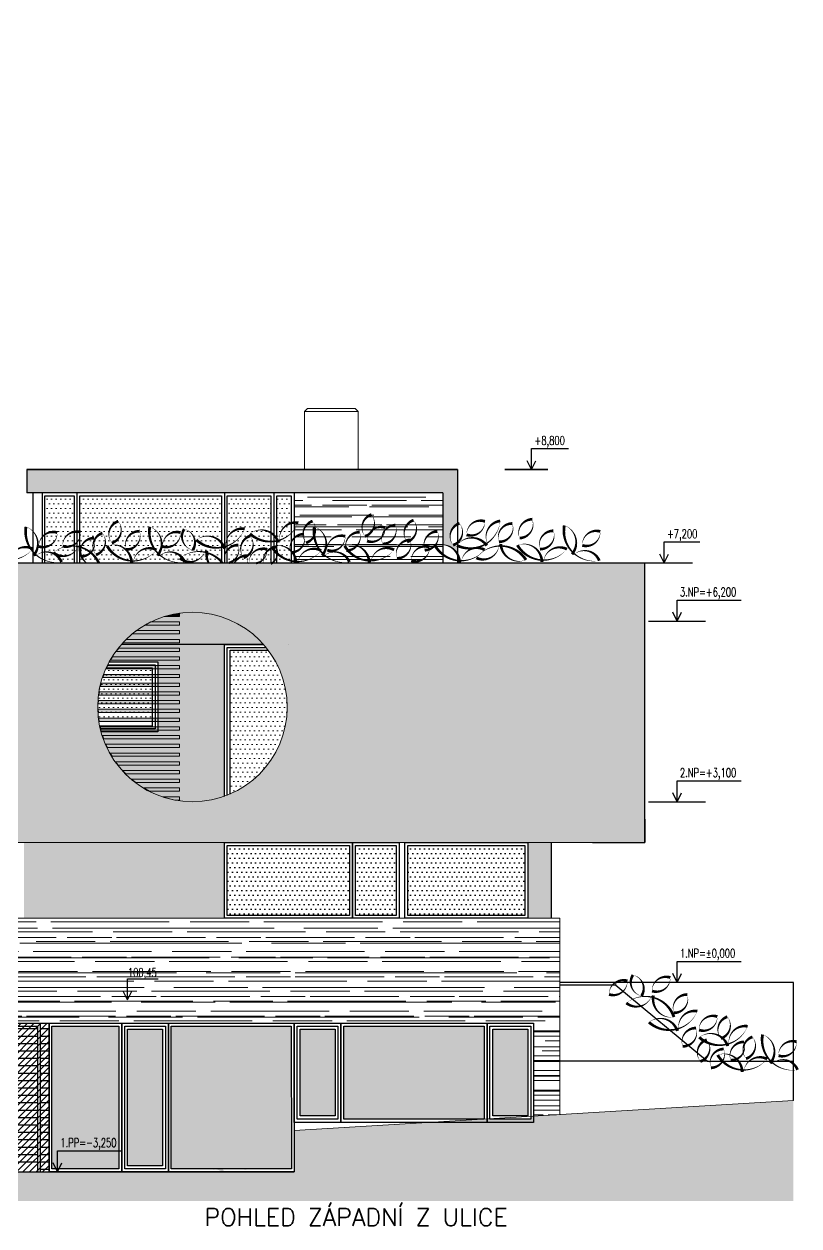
# Model space of a CAD drawing. Header units: metres. Extents: x -442 to 316, y -503 to 125.
# Drawn here: x 108.95 to 122.26, y -274.97 to -254.34 of the extents above; entities that cross this region are included whole.
import ezdxf

# ---------------------------------------------------------------- set-up
doc = ezdxf.new("R2010")
doc.units = ezdxf.units.M
for name, color, linetype in [('FIGURE_SAGOME', 252, 'Continuous'), ('popis', 6, 'Continuous'), ('SRAFA', 251, 'Continuous'), ('srafa zdivo', 251, 'Continuous'), ('SRAFY', 3, 'Continuous'), ('zariz.predmety', 203, 'Continuous'), ('ZDIVO', 1, 'Continuous')]:
    doc.layers.add(name, color=color, linetype=linetype)
doc.layers.add('FLOATINGWINDOWS', color=2, linetype='Continuous', plot=False)
doc.layers.add('Standard', color=7, linetype='Continuous', lineweight=25)
doc.styles.add('ROMANS', font='romans.shx', dxfattribs={"width": 0.7})
pattern_1 = [(0, (0, 0), (0, 6.985), [5.08, -1.905]), (90, (0, 0), (-6.985, 4e-16), [5.08, -1.905])]
pattern_2 = [(0, (252.01669, -52.50389), (0, 0.127), [])]
pattern_3 = [(0, (0, -192.88063), (0.0396875, 0.079375), [0, -0.079375])]
pattern_4 = [(0, (0, 24.76129), (0.0396875, 0.079375), [0, -0.079375])]

msp = doc.modelspace()

# ---------------------------------------------------------------- hatches: boundary and pattern name
at = {"layer": 'FIGURE_SAGOME', "linetype": 'Continuous'}
h = msp.add_hatch(color=256, dxfattribs=at)
h.paths.add_polyline_path([(112.428611, -273.170082), (112.409734, -273.134098), (112.389936, -273.150284), (112.376406, -273.169197), (112.369216, -273.189881), (112.365604, -273.213291), (112.36741, -273.261884), (112.378212, -273.31409), (112.390821, -273.368987), (112.398011, -273.424769), (112.394434, -273.478781), (112.373714, -273.530065), (112.362027, -273.652468), (112.344035, -273.780254), (112.339537, -273.844183), (112.343114, -273.906269), (112.357529, -273.965665), (112.369216, -273.994459), (112.385402, -274.022368), (112.344035, -274.02506), (112.304438, -274.009759), (112.260343, -273.995344), (112.23424, -273.993573), (112.205411, -273.998957), (112.038028, -273.145786), (112.02634, -273.1143), (112.008348, -273.089118), (111.980439, -273.068399), (111.941728, -273.050407), (111.869759, -273.073818), (111.861649, -273.088197), (111.84752, -273.124289), (111.809443, -273.134098), (111.844542, -272.982901), (111.867953, -272.905514), (111.896747, -272.829898), (111.930925, -272.756123), (111.971443, -272.686811), (112.01915, -272.623839), (112.073126, -272.569827), (112.117221, -272.550914), (112.169426, -272.52212), (112.169426, -272.282733), (112.218019, -272.245828), (112.252233, -272.267433), (112.269339, -272.297148), (112.272916, -272.332247), (112.269339, -272.371844), (112.254924, -272.455535), (112.254924, -272.496017), (112.265727, -272.533843), (112.301711, -272.546416), (112.331426, -272.564444), (112.375521, -272.612116), (112.412426, -272.668819), (112.458327, -272.726408), (112.517722, -272.681428), (112.5672, -272.622918), (112.600492, -272.551835), (112.613101, -272.473527), (112.613101, -272.448345), (112.606797, -272.427626), (112.578923, -272.393448), (112.54471, -272.362848), (112.518607, -272.32952), (112.542018, -272.23414), (112.613101, -272.222453), (112.634706, -272.248555), (112.650006, -272.287231), (112.664421, -272.332247), (112.68599, -272.379033), (112.769717, -272.42582), (112.829997, -272.397946), (112.884895, -272.362848), (112.933487, -272.314255), (112.973084, -272.245828), (112.977582, -272.199042), (112.974005, -272.152255), (112.957784, -272.055955), (112.951479, -272.007363), (112.951479, -271.960541), (112.961396, -271.91556), (112.985693, -271.874157), (113.014487, -272.039734), (113.026175, -272.123461), (113.030673, -272.208038), (113.024404, -272.291729), (113.005491, -272.374535), (112.969507, -272.455535), (112.913689, -272.533843), (113.081993, -273.002699), (113.0334, -273.02611), (113.009989, -273.926068), (112.926298, -273.938676), (112.902001, -273.278991), (112.853408, -273.253809), (112.829997, -273.266382), (112.769717, -273.998957), (112.745846, -274.001349), (112.68599, -273.973775), (112.721089, -273.740657), (112.732812, -273.494967), (112.727393, -273.368987), (112.71482, -273.243007), (112.692294, -273.116106), (112.661694, -272.990091), (112.659923, -272.937921), (112.650891, -272.879411), (112.64101, -272.850617), (112.626595, -272.824514), (112.605026, -272.802024), (112.578002, -272.785803), (112.505999, -272.810099), (112.496117, -272.816403), (112.4862, -272.832625), (112.458327, -272.882103), (112.472706, -272.972099), (112.479931, -273.062094), (112.476319, -273.15209), (112.458327, -273.242086), (112.444833, -273.226786), (112.437607, -273.201604)])
h.paths.add_polyline_path([(112.265727, -273.458982), (112.28641, -273.482393), (112.297213, -273.516571), (112.301711, -273.602069), (112.296327, -273.672266), (112.294521, -273.741578), (112.290023, -273.812661), (112.278335, -273.890048), (112.218019, -273.458982), (112.242316, -273.446374)], flags=16)
at = {"layer": 'FLOATINGWINDOWS', "linetype": 'Continuous', "lineweight": 0}
h = msp.add_hatch(dxfattribs=at)
h.set_pattern_fill('ANGLE', color=256, style=0)
h.set_pattern_definition(pattern_1)
h.paths.add_polyline_path([(118.878646, -254.339606), (118.88271, -254.340251), (118.882998, -254.3402), (118.882983, -254.340294), (118.878646, -254.339606), (118.874885, -254.338912), (118.868489, -254.337896), (118.866602, -254.338242), (118.870973, -254.33819)], flags=17)
h = msp.add_hatch(dxfattribs=at)
h.set_pattern_fill('ANGLE', color=256, style=0)
h.set_pattern_definition(pattern_1)
h.paths.add_polyline_path([(119.205274, -254.33946), (119.200764, -254.338007), (119.195505, -254.33807), (119.184248, -254.338204), (119.175052, -254.339494), (119.172231, -254.339116), (119.178259, -254.339044), (119.184248, -254.338204), (119.195505, -254.33807), (119.202222, -254.33799)], flags=17)
at = {"layer": 'SRAFA', "linetype": 'Continuous'}
h = msp.add_hatch(dxfattribs=at)
h.set_pattern_fill('LINE,_O', color=256, scale=0.04)
h.set_pattern_definition(pattern_2)
h.paths.add_polyline_path([(103.583033, -271.535551), (103.583033, -273.930035), (109.183033, -273.930035), (109.183033, -271.535551)])
h = msp.add_hatch(dxfattribs=at)
h.set_pattern_fill('LINE,_O', color=256, scale=0.04)
h.set_pattern_definition(pattern_2)
h.paths.add_polyline_path([(109.383033, -271.485551), (109.233033, -271.485551), (109.233033, -274.035551), (109.383033, -274.035551)])
for points in [[(117.703033, -273.080591), (117.703033, -273.188896), (116.903033, -273.188896), (115.91854, -273.188896), (113.593033, -273.330035), (113.593033, -273.535551), (122.160874, -273.535551), (122.160874, -273.330035), (122.160874, -272.810035)], [(117.703033, -273.080591), (117.653507, -273.083597), (117.653522, -273.133537), (116.953033, -273.133537), (116.953033, -273.12611), (116.903033, -273.129145), (116.903033, -273.188896), (117.703033, -273.188896)], [(116.903033, -273.129145), (116.853519, -273.13215), (116.853519, -273.133537), (116.83066, -273.133537), (115.91854, -273.188896), (116.903033, -273.188896)], [(122.160874, -273.535551), (113.593033, -273.535551), (113.593033, -274.035551), (103.143033, -274.035551), (103.143033, -273.535551), (100.637587, -273.535551), (100.637587, -274.535606), (122.160874, -274.535606)]]:
    msp.add_hatch(color=256, dxfattribs=at).paths.add_polyline_path(points)
at = {"layer": 'SRAFY', "linetype": 'Continuous', "lineweight": 0}
for points in [[(116.393096, -261.985551), (109.003096, -261.985551), (109.003096, -262.385551), (112.393096, -262.385551), (113.243096, -262.385551), (116.143096, -262.385551), (116.143096, -263.272913, -0.253160298), (116.393096, -263.43275), (116.393096, -263.289647, -0.003121815), (116.387214, -263.286893, -0.007979701), (116.393096, -263.278865), (116.393096, -263.240156, -0.088435865), (116.319935, -263.280064, -0.467275784), (116.393096, -262.923238)], [(111.625686, -264.448531), (111.625686, -264.505224), (111.368282, -264.505224, 0.039201361), (111.131522, -264.598772), (111.625686, -264.598772), (111.625686, -264.655224), (111.033422, -264.655224), (111.131522, -264.598772, 0.04465664), (110.883487, -264.748772), (111.625686, -264.748772), (111.625686, -264.805224), (110.810963, -264.805224, 0.021513296), (110.706999, -264.898772), (111.625686, -264.898772), (111.625686, -264.955224), (110.652165, -264.955224, 0.006280786), (110.6248, -264.985551), (113.066342, -264.985551, 0.251326802)], [(108.953033, -268.385551), (108.953033, -269.685551), (112.393033, -269.685551), (112.393033, -268.385551)], [(118.003033, -268.385551), (117.603033, -268.385551), (117.603033, -269.685551), (118.003033, -269.685551)]]:
    msp.add_hatch(color=252, dxfattribs=at).paths.add_polyline_path(points)
h = msp.add_hatch(dxfattribs=at)
h.set_pattern_fill('DOTS', color=256, scale=0.05, style=0)
h.set_pattern_definition([(0, (0.01006, -192.88063), (0.0396875, 0.079375), [0, -0.079375])])
h.paths.add_polyline_path([(109.813096, -262.435551), (109.313033, -262.435551), (109.313033, -263.585551), (109.813096, -263.585551)])
h = msp.add_hatch(dxfattribs=at)
h.set_pattern_fill('DOTS', color=256, scale=0.05, style=0)
h.set_pattern_definition(pattern_3)
h.paths.add_polyline_path([(112.343096, -262.435551), (109.903033, -262.435551), (109.903033, -263.585551), (112.343096, -263.585551)])
h = msp.add_hatch(dxfattribs=at)
h.set_pattern_fill('DOTS', color=256, scale=0.05, style=0)
h.set_pattern_definition(pattern_3)
h.paths.add_polyline_path([(113.193096, -262.435551), (112.443034, -262.435551), (112.443034, -263.585551), (113.193096, -263.585551)])
h = msp.add_hatch(dxfattribs=at)
h.set_pattern_fill('DOTS', color=256, scale=0.05, style=0)
h.set_pattern_definition(pattern_3)
h.paths.add_polyline_path([(113.543033, -262.435551), (113.293033, -262.435551), (113.293033, -263.585551), (113.543033, -263.585551)])
h = msp.add_hatch(dxfattribs=at)
h.set_pattern_fill('AR-RROOF', color=256, scale=0.01, style=0)
h.set_pattern_definition([(0, (0, 24.7613), (0.5588, 0.254), [3.81, -0.508, 1.27, -0.254]), (0, (0.33782, 24.8883), (-0.254, 0.33782), [0.762, -0.08382, 1.524, -0.1905]), (0, (0.127, 24.9772), (1.3208, 0.17018), [2.032, -0.3556, 1.016, -0.254])])
h.paths.add_polyline_path([(113.593033, -262.385551), (116.143096, -262.385551), (116.143096, -263.585551), (113.593033, -263.585551)])
h = msp.add_hatch(color=37, dxfattribs=at)
h.dxf.hatch_style = 1
h.paths.add_polyline_path([(111.625686, -264.655224), (111.033422, -264.655224), (111.131522, -264.598772), (111.625686, -264.598772)])
h = msp.add_hatch(color=37, dxfattribs=at)
h.dxf.hatch_style = 1
h.paths.add_polyline_path([(111.625686, -264.505224), (111.368282, -264.505224), (111.618419, -264.448772), (111.625686, -264.448772)])
h = msp.add_hatch(color=37, dxfattribs=at)
h.dxf.hatch_style = 1
h.paths.add_polyline_path([(111.625686, -264.805224), (110.810963, -264.805224), (110.883487, -264.748772), (111.625686, -264.748772)])
h = msp.add_hatch(color=252, dxfattribs=at)
h.paths.add_polyline_path([(112.3929, -264.985551), (110.6248, -264.985551, 0.056408776), (110.415642, -265.285551), (111.2529, -265.285551), (111.2529, -265.348772), (111.625686, -265.348772), (111.625686, -265.405224), (111.2529, -265.405224), (111.2529, -265.498772), (111.625686, -265.498772), (111.625686, -265.555224), (111.2529, -265.555224), (111.2529, -265.648772), (111.625686, -265.648772), (111.625686, -265.705224), (111.2529, -265.705224), (111.2529, -265.798772), (111.625686, -265.798772), (111.625686, -265.855224), (111.2529, -265.855224), (111.2529, -265.948772), (111.625686, -265.948772), (111.625686, -266.005224), (111.2529, -266.005224), (111.2529, -266.098772), (111.625686, -266.098772), (111.625686, -266.155224), (111.2529, -266.155224), (111.2529, -266.248772), (111.625686, -266.248772), (111.625686, -266.305224), (111.2529, -266.305224), (111.2529, -266.398772), (111.625686, -266.398772), (111.625686, -266.455224), (111.2529, -266.455224), (111.2529, -266.485551), (110.276384, -266.485551, 0.437320978), (112.3929, -267.590662)])
h.paths.add_polyline_path([(111.625686, -265.255224), (110.441158, -265.255224), (110.47482, -265.198772), (111.625686, -265.198772)], flags=16)
h.paths.add_polyline_path([(111.625686, -265.105224), (110.537806, -265.105224), (110.580638, -265.048772), (111.625686, -265.048772)], flags=16)
h.paths.add_polyline_path([(111.625686, -266.548772), (111.625686, -266.605224), (110.322561, -266.605224), (110.303608, -266.548772)], flags=16)
h.paths.add_polyline_path([(111.625686, -266.698772), (111.625686, -266.755224), (110.384599, -266.755224), (110.359181, -266.698772)], flags=16)
h.paths.add_polyline_path([(111.625686, -266.848772), (111.625686, -266.905224), (110.465481, -266.905224), (110.432641, -266.848772)], flags=16)
h.paths.add_polyline_path([(111.625686, -266.998772), (111.625686, -267.055224), (110.56876, -267.055224), (110.526955, -266.998772)], flags=16)
h.paths.add_polyline_path([(111.625686, -267.148772), (111.625686, -267.205224), (110.700435, -267.205224), (110.647, -267.148772)], flags=16)
h.paths.add_polyline_path([(111.625686, -267.298772), (111.625686, -267.355224), (110.871858, -267.355224), (110.801543, -267.298772)], flags=16)
h.paths.add_polyline_path([(111.625686, -267.448772), (111.625686, -267.505224), (111.110007, -267.505224), (111.009305, -267.448772)], flags=16)
h.paths.add_polyline_path([(111.625686, -267.598772), (111.625686, -267.655224), (111.541676, -267.655224), (111.330158, -267.598772)], flags=16)
h = msp.add_hatch(color=37, dxfattribs=at)
h.dxf.hatch_style = 1
h.paths.add_polyline_path([(111.625686, -265.105224), (110.537806, -265.105224), (110.580638, -265.048772), (111.625686, -265.048772)])
h = msp.add_hatch(color=37, dxfattribs=at)
h.dxf.hatch_style = 1
h.paths.add_polyline_path([(111.625686, -264.955224), (110.652165, -264.955224), (110.706999, -264.898772), (111.625686, -264.898772)])
h = msp.add_hatch(color=37, dxfattribs=at)
h.dxf.hatch_style = 1
h.paths.add_polyline_path([(111.625686, -265.255224), (110.441158, -265.255224), (110.47482, -265.198772), (111.625686, -265.198772)])
h = msp.add_hatch(dxfattribs=at)
h.set_pattern_fill('DOTS', color=256, scale=0.05, style=0)
h.set_pattern_definition(pattern_4)
h.paths.add_polyline_path([(113.147526, -265.085551), (112.4929, -265.085551), (112.4929, -267.551139, 0.298775756), (113.471549, -266.059573, 0.161969108)])
h = msp.add_hatch(dxfattribs=at)
h.set_pattern_fill('DOTS', color=256, scale=0.05, style=0)
h.set_pattern_definition(pattern_4)
h.paths.add_polyline_path([(111.1529, -265.385551), (110.365875, -265.385551, 0.107266022), (110.219593, -266.059573, 0.050505158), (110.252604, -266.385551), (111.1529, -266.385551)])
h = msp.add_hatch(color=37, dxfattribs=at)
h.dxf.hatch_style = 1
h.paths.add_polyline_path([(111.625686, -265.405224), (110.36575, -265.405224), (110.391866, -265.348772), (111.625686, -265.348772)])
h = msp.add_hatch(color=37, dxfattribs=at)
h.dxf.hatch_style = 1
h.paths.add_polyline_path([(111.625686, -265.705224), (110.267353, -265.705224), (110.281021, -265.648772), (111.625686, -265.648772)])
h = msp.add_hatch(color=37, dxfattribs=at)
h.dxf.hatch_style = 1
h.paths.add_polyline_path([(111.625686, -265.555224), (110.308469, -265.555224), (110.328043, -265.498772), (111.625686, -265.498772)])
h = msp.add_hatch(color=37, dxfattribs=at)
h.dxf.hatch_style = 1
h.paths.add_polyline_path([(111.625686, -265.855224), (110.241164, -265.855224), (110.249324, -265.798772), (111.625686, -265.798772)])
h = msp.add_hatch(color=37, dxfattribs=at)
h.dxf.hatch_style = 1
h.paths.add_polyline_path([(111.625686, -266.005224), (110.22918, -266.005224), (110.232051, -265.948772), (111.625686, -265.948772)])
h = msp.add_hatch(color=37, dxfattribs=at)
h.dxf.hatch_style = 1
h.paths.add_polyline_path([(111.625686, -266.155224), (110.231087, -266.155224), (110.228744, -266.098772), (111.625686, -266.098772)])
h = msp.add_hatch(color=37, dxfattribs=at)
h.dxf.hatch_style = 1
h.paths.add_polyline_path([(111.625686, -266.305224), (110.246935, -266.305224), (110.239317, -266.248772), (111.625686, -266.248772)])
h = msp.add_hatch(color=37, dxfattribs=at)
h.dxf.hatch_style = 1
h.paths.add_polyline_path([(111.625686, -266.455224), (110.277143, -266.455224), (110.264046, -266.398772), (111.625686, -266.398772)])
h = msp.add_hatch(color=37, dxfattribs=at)
h.dxf.hatch_style = 1
h.paths.add_polyline_path([(111.625686, -266.605224), (110.322561, -266.605224), (110.303608, -266.548772), (111.625686, -266.548772)])
h = msp.add_hatch(color=37, dxfattribs=at)
h.dxf.hatch_style = 1
h.paths.add_polyline_path([(111.625686, -266.755224), (110.384599, -266.755224), (110.359181, -266.698772), (111.625686, -266.698772)])
h = msp.add_hatch(color=37, dxfattribs=at)
h.dxf.hatch_style = 1
h.paths.add_polyline_path([(111.625686, -266.905224), (110.465481, -266.905224), (110.432641, -266.848772), (111.625686, -266.848772)])
h = msp.add_hatch(color=37, dxfattribs=at)
h.dxf.hatch_style = 1
h.paths.add_polyline_path([(111.625686, -267.055224), (110.56876, -267.055224), (110.526955, -266.998772), (111.625686, -266.998772)])
h = msp.add_hatch(color=37, dxfattribs=at)
h.dxf.hatch_style = 1
h.paths.add_polyline_path([(111.625686, -267.205224), (110.700435, -267.205224), (110.647, -267.148772), (111.625686, -267.148772)])
h = msp.add_hatch(color=37, dxfattribs=at)
h.dxf.hatch_style = 1
h.paths.add_polyline_path([(111.625686, -267.355224), (110.871858, -267.355224), (110.801543, -267.298772), (111.625686, -267.298772)])
h = msp.add_hatch(color=37, dxfattribs=at)
h.dxf.hatch_style = 1
h.paths.add_polyline_path([(111.625686, -267.505224), (111.110007, -267.505224), (111.009305, -267.448772), (111.625686, -267.448772)])
h = msp.add_hatch(color=37, dxfattribs=at)
h.dxf.hatch_style = 1
h.paths.add_polyline_path([(111.625686, -267.655224), (111.541676, -267.655224), (111.330158, -267.598772), (111.625686, -267.598772)])
at = {"layer": 'SRAFY', "linetype": 'Continuous'}
h = msp.add_hatch(dxfattribs=at)
h.set_pattern_fill('DOTS', color=256, scale=0.05, style=0)
h.set_pattern_definition([(0, (222.03104, -52.75389), (0.0396875, 0.079375), [0, -0.079375])])
h.paths.add_polyline_path([(112.443033, -269.635551), (114.543033, -269.635551), (114.543033, -268.435551), (112.443033, -268.435551)])
h.paths.add_polyline_path([(114.643033, -269.635551), (115.343033, -269.635551), (115.343033, -268.435551), (114.643033, -268.435551)])
h.paths.add_polyline_path([(115.543033, -269.635551), (117.553033, -269.635551), (117.553033, -268.435551), (115.543033, -268.435551)])
at = {"layer": 'SRAFY', "linetype": 'Continuous', "lineweight": 0}
h = msp.add_hatch(dxfattribs=at)
h.set_pattern_fill('AR-RROOF', color=256, scale=0.01, style=0)
h.set_pattern_definition([(0, (116.50168, -317.10102), (0.5588, 0.254), [3.81, -0.508, 1.27, -0.254]), (0, (116.8395, -316.97402), (-0.254, 0.33782), [0.762, -0.08382, 1.524, -0.1905]), (0, (116.62868, -316.88512), (1.3208, 0.17018), [2.032, -0.3556, 1.016, -0.254])])
h.paths.add_polyline_path([(103.383033, -269.685551), (103.143033, -269.685551), (103.143033, -273.530035), (103.143033, -274.035551), (103.533033, -274.035551), (103.533033, -271.485551), (117.703033, -271.485551), (117.703033, -273.080591), (118.153033, -273.05328), (118.153033, -269.685551), (118.003033, -269.685551), (117.603033, -269.685551), (115.493033, -269.685551), (115.393033, -269.685551), (114.593033, -269.685551), (112.393033, -269.685551)])
h.paths.add_polyline_path([(110.700431, -270.501858), (111.280431, -270.501858), (111.280431, -270.755429), (110.700431, -270.755429)], flags=24)
at = {"layer": 'SRAFY', "linetype": 'Continuous'}
h = msp.add_hatch(dxfattribs=at)
h.set_pattern_fill('DOTS', color=256, scale=0.05, style=0)
h.set_pattern_definition([(0, (252.01669, -52.90389), (0.0396875, 0.079375), [0, -0.079375])])
h.paths.add_polyline_path([(109.433033, -271.535551), (110.583033, -271.535551), (110.583033, -273.985551), (109.433033, -273.985551)])
h.paths.add_polyline_path([(110.733033, -271.585551), (111.333033, -271.585551), (111.334009, -273.935551), (110.732493, -273.935551)])
h.paths.add_polyline_path([(111.483033, -271.535551), (113.543033, -271.535551), (113.543522, -273.985551), (111.482493, -273.985551)])
h.paths.add_polyline_path([(113.693033, -271.585551), (114.293033, -271.585551), (114.294011, -273.078178), (113.693033, -273.078178)])
h.paths.add_polyline_path([(114.443033, -271.535551), (116.853033, -271.535551), (116.853519, -273.133537), (114.442493, -273.133592)])
h.paths.add_polyline_path([(117.003033, -271.585551), (117.603033, -271.585551), (117.604004, -273.078178), (117.003033, -273.078178)])
at = {"layer": 'ZDIVO', "linetype": 'Continuous', "lineweight": 0}
h = msp.add_hatch(color=35, dxfattribs=at)
h.dxf.hatch_style = 1
h.paths.add_polyline_path([(119.613167, -263.585551), (108.143033, -263.585551), (108.143033, -268.385551), (119.613167, -268.385551)])
h.paths.add_polyline_path([(113.471549, -266.059573, -1), (110.219593, -266.059573, -1)], flags=16)
h = msp.add_hatch(dxfattribs=at)
h.set_pattern_fill('ANSI31', color=256, scale=0.025, style=0)
h.set_pattern_definition([(45, (222.03104, -52.50389), (-0.0561266, 0.0561266), [])])
h.paths.add_polyline_path([(109.383033, -271.485551), (103.533033, -271.485551), (103.533033, -274.035551), (109.383033, -274.035551)])

# ---------------------------------------------------------------- linework, layer by layer
at = {"layer": 'SRAFA', "linetype": 'Continuous', "lineweight": 0, "ltscale": 20}
for p, q in [((113.769208, -260.985551), (113.819208, -260.935551)), ((114.641526, -260.935551), (113.819208, -260.935551)), ((114.641526, -260.935551), (114.691526, -260.985551)), ((113.769208, -260.985551), (113.769208, -261.985551)), ((114.691526, -260.985551), (113.769208, -260.985551)), ((114.332514, -260.985551), (113.819208, -260.985551)), ((114.641526, -260.985551), (114.441526, -260.985551)), ((114.691526, -260.985551), (114.691526, -261.985551)), ((119.113033, -270.835551), (119.113033, -270.785551))]:
    msp.add_line(p, q, dxfattribs=at)
at = {"layer": 'srafa zdivo', "color": 8, "linetype": 'Continuous', "lineweight": 0}
for p, q in [((115.393033, -268.385551), (115.493033, -268.385551)), ((115.393033, -269.685551), (115.493033, -269.685551))]:
    msp.add_line(p, q, dxfattribs=at)
at = {"layer": 'SRAFY', "linetype": 'Continuous'}
for p, q in [((117.66747, -261.985551), (117.66747, -261.624398)), ((117.66747, -261.624398), (118.298596, -261.624398)), ((117.66747, -261.985551), (117.592969, -261.834317)), ((117.66747, -261.985551), (117.741972, -261.834317)), ((109.003096, -261.985551), (115.193033, -261.985551)), ((109.003096, -261.985551), (109.003096, -262.385551)), ((115.193033, -261.985551), (116.393096, -261.985551)), ((116.393096, -261.985551), (116.393096, -263.585551)), ((117.206104, -261.985551), (117.947451, -261.985551)), ((112.393096, -262.385551), (109.003096, -262.385551)), ((109.103096, -262.385551), (109.103096, -263.585551)), ((109.263096, -262.385551), (109.263096, -263.585551)), ((109.863096, -262.385551), (109.863096, -263.585551)), ((109.863096, -262.385551), (109.863096, -263.585551)), ((112.393034, -262.385551), (112.393034, -263.585551)), ((113.243096, -262.385551), (112.393034, -262.385551)), ((116.143096, -262.385551), (113.243033, -262.385551)), ((113.243096, -262.385551), (113.243096, -263.585551)), ((113.593033, -262.385551), (113.593033, -263.585551)), ((116.143096, -262.385551), (116.143096, -263.585551)), ((119.942211, -263.585551), (119.942211, -263.224398)), ((119.942211, -263.224398), (120.553826, -263.224398)), ((108.143033, -263.585551), (119.613167, -263.585551)), ((119.452388, -263.585551), (120.432034, -263.585551)), ((119.942211, -263.585551), (119.867709, -263.434317)), ((119.942211, -263.585551), (120.016712, -263.434317)), ((120.164493, -264.585551), (120.164493, -264.224398)), ((120.164493, -264.224398), (121.267771, -264.224398)), ((120.164493, -264.585551), (120.089991, -264.434317)), ((120.164493, -264.585551), (120.238995, -264.434317)), ((119.67467, -264.585551), (120.654316, -264.585551)), ((113.066342, -264.985551), (110.6248, -264.985551)), ((120.164493, -267.685551), (120.164493, -267.324398)), ((120.164493, -267.324398), (121.267771, -267.324398)), ((120.164493, -267.685551), (120.089991, -267.534317)), ((120.164493, -267.685551), (120.238995, -267.534317)), ((119.67467, -267.685551), (120.654316, -267.685551)), ((119.613167, -267.985551), (119.613167, -268.385551)), ((118.003033, -268.385551), (118.003033, -269.685551)), ((120.164493, -270.785551), (120.164493, -270.424398)), ((120.164493, -270.424398), (121.267771, -270.424398)), ((120.164493, -270.785551), (120.089991, -270.634317)), ((120.164493, -270.785551), (120.238995, -270.634317)), ((110.731829, -271.085551), (110.731829, -270.727122)), ((110.731829, -270.727122), (111.257544, -270.727122)), ((122.160874, -270.785551), (118.153033, -270.785551)), ((119.113033, -270.835551), (118.153033, -270.835551)), ((119.113033, -270.835551), (120.689037, -272.135551)), ((122.160874, -272.810035), (122.160874, -270.785551)), ((110.731829, -271.085551), (110.657328, -270.934317)), ((110.731829, -271.085551), (110.806331, -270.934317)), ((103.533033, -271.485551), (117.703033, -271.485551)), ((103.583033, -271.535551), (109.183033, -271.535551)), ((109.183033, -271.535551), (109.183033, -274.035551)), ((109.233033, -271.485551), (109.233033, -274.035551)), ((109.383033, -271.485551), (109.383033, -274.035551)), ((117.703033, -271.485551), (117.703033, -273.185686)), ((120.689037, -272.135551), (118.153033, -272.135551)), ((120.689037, -272.135551), (122.160874, -272.135551)), ((109.529071, -274.035551), (109.529071, -273.674398)), ((109.529071, -273.674398), (110.632349, -273.674398)), ((109.529071, -274.035551), (109.454569, -273.884317)), ((109.529071, -274.035551), (109.603573, -273.884317))]:
    msp.add_line(p, q, dxfattribs=at)
at = {"layer": 'SRAFY', "linetype": 'Continuous', "lineweight": 0}
for p, q in [((115.193033, -263.585551), (108.143033, -263.585551)), ((108.369677, -268.385551), (119.613167, -268.385551))]:
    msp.add_line(p, q, dxfattribs=at)
at = {"layer": 'SRAFY', "linetype": 'Continuous'}
for points in [[(116.393096, -261.985551), (109.003096, -261.985551)], [(117.947451, -261.985551), (117.206104, -261.985551)], [(109.313033, -263.585551), (109.313033, -262.435551), (109.813096, -262.435551), (109.813096, -263.585551)], [(112.393096, -262.385551), (109.863096, -262.385551)], [(109.913096, -263.585551), (109.913096, -262.435551), (112.343096, -262.435551), (112.343096, -263.585551)], [(113.243096, -262.385551), (112.393034, -262.385551)], [(112.443034, -263.585551), (112.443034, -262.435551), (113.193096, -262.435551), (113.193096, -263.585551)], [(113.593033, -262.385551), (113.243033, -262.385551)], [(113.293033, -263.585551), (113.293033, -262.435551), (113.543033, -262.435551), (113.543033, -263.585551)], [(118.713033, -268.385551), (119.613167, -268.385551), (119.613167, -263.585551)], [(112.3929, -267.594393), (112.3929, -264.985551), (113.066342, -264.985551)], [(112.4429, -267.576625), (112.4429, -265.035551), (113.108577, -265.035551)], [(113.4929, -264.985551), (113.493761, -264.985551)], [(112.4929, -267.5571), (112.4929, -265.085551), (113.147526, -265.085551)], [(110.365875, -265.385551), (111.1529, -265.385551), (111.1529, -266.385551), (110.252604, -266.385551)], [(110.389687, -265.335551), (111.2029, -265.335551), (111.2029, -266.435551), (110.263659, -266.435551)], [(110.415642, -265.285551), (111.2529, -265.285551), (111.2529, -266.485551), (110.276384, -266.485551)]]:
    msp.add_lwpolyline(points, dxfattribs=at)
at = {"layer": 'SRAFY', "color": 37, "linetype": 'Continuous', "lineweight": 0}
for points in [[(111.625686, -264.655224), (111.033422, -264.655224), (111.131522, -264.598772), (111.625686, -264.598772)], [(111.625686, -264.505224), (111.368282, -264.505224), (111.618419, -264.448772), (111.625686, -264.448772)], [(111.625686, -264.805224), (110.810963, -264.805224), (110.883487, -264.748772), (111.625686, -264.748772)], [(111.625686, -265.105224), (110.537806, -265.105224), (110.580638, -265.048772), (111.625686, -265.048772)], [(111.625686, -264.955224), (110.652165, -264.955224), (110.706999, -264.898772), (111.625686, -264.898772)], [(111.625686, -265.255224), (110.441158, -265.255224), (110.47482, -265.198772), (111.625686, -265.198772)], [(111.625686, -265.405224), (110.36575, -265.405224), (110.391866, -265.348772), (111.625686, -265.348772)], [(111.625686, -265.705224), (110.267353, -265.705224), (110.281021, -265.648772), (111.625686, -265.648772)], [(111.625686, -265.555224), (110.308469, -265.555224), (110.328043, -265.498772), (111.625686, -265.498772)], [(111.625686, -265.855224), (110.241164, -265.855224), (110.249324, -265.798772), (111.625686, -265.798772)], [(111.625686, -266.005224), (110.22918, -266.005224), (110.232051, -265.948772), (111.625686, -265.948772)], [(111.625686, -266.155224), (110.231087, -266.155224), (110.228744, -266.098772), (111.625686, -266.098772)], [(111.625686, -266.305224), (110.246935, -266.305224), (110.239317, -266.248772), (111.625686, -266.248772)], [(111.625686, -266.455224), (110.277143, -266.455224), (110.264046, -266.398772), (111.625686, -266.398772)], [(111.625686, -266.605224), (110.322561, -266.605224), (110.303608, -266.548772), (111.625686, -266.548772)], [(111.625686, -266.755224), (110.384599, -266.755224), (110.359181, -266.698772), (111.625686, -266.698772)], [(111.625686, -266.905224), (110.465481, -266.905224), (110.432641, -266.848772), (111.625686, -266.848772)], [(111.625686, -267.055224), (110.56876, -267.055224), (110.526955, -266.998772), (111.625686, -266.998772)], [(111.625686, -267.205224), (110.700435, -267.205224), (110.647, -267.148772), (111.625686, -267.148772)], [(111.625686, -267.355224), (110.871858, -267.355224), (110.801543, -267.298772), (111.625686, -267.298772)], [(111.625686, -267.505224), (111.110007, -267.505224), (111.009305, -267.448772), (111.625686, -267.448772)], [(111.625686, -267.655224), (111.541676, -267.655224), (111.330158, -267.598772), (111.625686, -267.598772)]]:
    msp.add_lwpolyline(points, close=True, dxfattribs=at)
at = {"layer": 'SRAFY', "linetype": 'Continuous'}
for points in [[(112.393033, -268.385551), (114.593033, -268.385551), (114.593033, -269.685551), (112.393033, -269.685551)], [(112.443033, -268.435551), (114.543033, -268.435551), (114.543033, -269.635551), (112.443033, -269.635551)], [(114.593033, -268.385551), (115.393033, -268.385551), (115.393033, -269.685551), (114.593033, -269.685551)], [(114.643033, -268.435551), (115.343033, -268.435551), (115.343033, -269.635551), (114.643033, -269.635551)], [(115.493033, -268.385551), (117.603033, -268.385551), (117.603033, -269.685551), (115.493033, -269.685551)], [(115.543033, -268.435551), (117.553033, -268.435551), (117.553033, -269.635551), (115.543033, -269.635551)], [(109.383033, -271.485551), (110.633033, -271.485551), (110.633033, -274.035551), (109.383033, -274.035551)], [(109.433033, -271.535551), (110.583033, -271.535551), (110.583033, -273.985551), (109.433033, -273.985551)], [(110.633033, -271.485551), (111.433033, -271.485551), (111.433033, -274.035551), (110.633033, -274.035551)], [(110.683033, -271.535551), (111.383033, -271.535551), (111.383522, -273.985551), (110.683033, -273.985551)], [(110.733033, -271.585551), (111.333033, -271.585551), (111.334009, -273.935551), (110.732493, -273.935551)], [(111.433033, -271.485551), (113.593033, -271.485551), (113.593033, -274.035551), (111.433033, -274.035551)], [(111.483033, -271.535551), (113.543033, -271.535551), (113.543522, -273.985551), (111.482493, -273.985551)], [(113.593033, -271.485551), (114.393033, -271.485551), (114.393033, -273.188896), (113.593033, -273.188896)], [(113.643033, -271.535551), (114.343033, -271.535551), (114.343522, -273.133537), (113.643033, -273.133537)], [(113.693033, -271.585551), (114.293033, -271.585551), (114.294011, -273.078178), (113.693033, -273.078178)], [(114.393033, -271.485551), (116.903033, -271.485551), (116.903033, -273.188896), (114.393033, -273.188896)], [(114.443033, -271.535551), (116.853033, -271.535551), (116.853519, -273.133537), (114.442493, -273.133592)], [(116.903033, -271.485551), (117.703033, -271.485551), (117.703033, -273.188896), (116.903033, -273.188896)], [(116.953033, -271.535551), (117.653033, -271.535551), (117.653522, -273.133537), (116.953033, -273.133537)], [(117.003033, -271.585551), (117.603033, -271.585551), (117.604004, -273.078178), (117.003033, -273.078178)]]:
    msp.add_lwpolyline(points, close=True, dxfattribs=at)
at = {"layer": 'SRAFY', "linetype": 'Continuous', "lineweight": 0, "ltscale": 20}
msp.add_circle((111.845571, -266.059573), 1.625978, dxfattribs=at)
at = {"layer": 'zariz.predmety', "color": 253, "linetype": 'Continuous', "ltscale": 0.001}
for points in [[(114.80774, -263.12946, 0, 0, -0.520567051), (114.80774, -263.12946, 0, 0.05, -0.520567051), (114.91819, -262.756487, 0, 0.05, -0.520567051), (114.80774, -263.12946, 0.05, 0.05, 0)], [(108.987746, -262.965773, 0, 0, -0.520567051), (108.987746, -262.965773, 0, 0.05, -0.520567051), (109.11907, -263.459434, 0, 0.05, -0.520567051), (109.149692, -263.467561, 0, 0.05, -0.509472644), (109.597822, -263.570729, 0, 0.05, -0.516255587), (108.987746, -262.965773, 0.05, 0.05, 0)], [(110.462096, -263.244099, 0, 0, -0.520567051), (110.462096, -263.244099, 0, 0.05, -0.520567051), (110.572546, -262.871126, 0, 0.05, -0.520567051), (110.462096, -263.244099, 0.05, 0.05, 0)], [(111.113535, -262.965773, 0, 0, -0.520567051), (111.113535, -262.965773, 0, 0.05, -0.520567051), (111.244859, -263.459434, 0, 0.05, -0.520567051), (111.27548, -263.467561, 0, 0.05, -0.520567051), (111.713548, -263.570729, 0, 0.05, -0.520567051), (111.113535, -262.965773, 0.05, 0.05, 0)], [(111.703441, -263.006513, 0, 0, -0.520567051), (111.703441, -263.006513, 0, 0.05, -0.520567051), (111.851105, -263.366378, 0, 0.05, -0.520567051), (111.703441, -263.006513, 0.05, 0.05, 0)], [(111.91165, -263.192219, 0, 0, -0.520567051), (111.91165, -263.192219, 0, 0.05, -0.520567051), (112.400013, -263.34205, 0, 0.05, -0.520567051), (112.423114, -263.32037, 0, 0.05, -0.520567051), (112.742486, -263.003275, 0, 0.05, -0.520567051), (111.91165, -263.192219, 0.05, 0.05, 0)], [(112.832659, -263.085884, 0, 0, -0.520567051), (112.832659, -263.085884, 0, 0.05, -0.520567051), (113.321022, -263.235715, 0, 0.05, -0.520567051), (113.344123, -263.214034, 0, 0.05, -0.520567051), (113.663495, -262.89694, 0, 0.05, -0.520567051), (112.832659, -263.085884, 0.05, 0.05, 0)], [(113.796526, -263.241816, 0, 0, -0.520567051), (113.796526, -263.241816, 0, 0.05, -0.520567051), (113.906975, -262.868844, 0, 0.05, -0.520567051), (113.796526, -263.241816, 0.05, 0.05, 0)], [(113.939018, -262.965773, 0, 0, -0.520567051), (113.939018, -262.965773, 0, 0.05, -0.520567051), (114.070342, -263.459434, 0, 0.05, -0.520567051), (114.100963, -263.467561, 0, 0.05, -0.520567051), (114.539031, -263.570729, 0, 0.05, -0.520567051), (113.939018, -262.965773, 0.05, 0.05, 0)], [(114.843237, -263.211613, 0, 0, -0.520567051), (114.843237, -263.211613, 0, 0.05, -0.520567051), (115.156711, -262.981304, 0, 0.05, -0.520567051), (114.843237, -263.211613, 0.05, 0.05, 0)], [(115.110991, -263.261179, 0, 0, -0.520567051), (115.110991, -263.261179, 0, 0.05, -0.520567051), (115.328242, -262.938519, 0, 0.05, -0.520567051), (115.110991, -263.261179, 0.05, 0.05, 0)], [(115.530319, -263.226373, 0, 0, -0.520567051), (115.530319, -263.226373, 0, 0.05, -0.520567051), (115.640769, -262.853401, 0, 0.05, -0.520567051), (115.530319, -263.226373, 0.05, 0.05, 0)], [(116.319935, -263.280064, 0, 0, -0.520567051), (116.319935, -263.280064, 0, 0.05, -0.520567051), (116.430385, -262.907091, 0, 0.05, -0.520567051), (116.319935, -263.280064, 0.05, 0.05, 0)], [(116.387214, -263.286893, 0, 0, -0.520567051), (116.387214, -263.286893, 0, 0.05, -0.520567051), (116.898037, -263.289695, 0, 0.05, -0.520567051), (116.913914, -263.262279, 0, 0.05, -0.520567051), (117.128406, -262.866627, 0, 0.05, -0.520567051), (116.387214, -263.286893, 0.05, 0.05, 0)], [(116.551491, -263.103411, 0, 0, -0.520567051), (116.551491, -263.103411, 0, 0.05, -0.520567051), (116.864964, -262.873102, 0, 0.05, -0.520567051), (116.551491, -263.103411, 0.05, 0.05, 0)], [(117.107022, -263.224337, 0, 0, -0.520567051), (117.107022, -263.224337, 0, 0.05, -0.520567051), (117.336967, -262.910596, 0, 0.05, -0.520567051), (117.107022, -263.224337, 0.05, 0.05, 0)], [(117.460574, -263.159718, 0, 0, -0.520567051), (117.460574, -263.159718, 0, 0.05, -0.520567051), (117.677825, -262.837058, 0, 0.05, -0.520567051), (117.460574, -263.159718, 0.05, 0.05, 0)], [(118.229305, -262.942876, 0, 0, -0.520567051), (118.229305, -262.942876, 0, 0.05, -0.520567051), (118.360629, -263.436537, 0, 0.05, -0.520567051), (118.391251, -263.444664, 0, 0.05, -0.520567051), (118.829319, -263.547832, 0, 0.05, -0.520567051), (118.229305, -262.942876, 0.05, 0.05, 0)], [(109.207945, -263.30401, 0, 0, -0.520567051), (109.207945, -263.30401, 0, 0.05, -0.510066286), (109.525723, -263.066061, 0, 0.05, -0.510066286), (109.207945, -263.30401, 0.05, 0.05, 0)], [(109.618382, -263.297902, 0, 0, -0.520567051), (109.618382, -263.297902, 0, 0.05, -0.520567051), (109.926097, -263.059953, 0, 0.05, -0.520567051), (109.618382, -263.297902, 0.05, 0.05, 0)], [(109.935575, -263.474565, 0, 0, -0.520567051), (109.935575, -263.474565, 0, 0.05, -0.528532716), (110.155457, -263.160824, 0, 0.05, -0.528532716), (109.935575, -263.474565, 0.05, 0.05, 0)], [(110.18954, -263.446907, 0, 0, -0.520567051), (110.18954, -263.446907, 0, 0.05, -0.520567051), (110.29999, -263.073934, 0, 0.05, -0.520567051), (110.18954, -263.446907, 0.05, 0.05, 0)], [(110.707015, -263.356447, 0, 0, -0.520567051), (110.707015, -263.356447, 0, 0.05, -0.520567051), (110.936959, -263.042706, 0, 0.05, -0.520567051), (110.707015, -263.356447, 0.05, 0.05, 0)], [(111.333734, -263.30401, 0, 0, -0.520567051), (111.333734, -263.30401, 0, 0.05, -0.520567051), (111.641448, -263.066061, 0, 0.05, -0.520567051), (111.333734, -263.30401, 0.05, 0.05, 0)], [(112.724805, -263.495828, 0, 0, -0.520567051), (112.724805, -263.495828, 0, 0.05, -0.520567051), (112.835255, -263.122856, 0, 0.05, -0.520567051), (112.724805, -263.495828, 0.05, 0.05, 0)], [(113.532498, -263.405369, 0, 0, -0.520567051), (113.532498, -263.405369, 0, 0.05, -0.520567051), (113.762443, -263.091628, 0, 0.05, -0.520567051), (113.532498, -263.405369, 0.05, 0.05, 0)], [(114.159217, -263.367553, 0, 0, -0.520567051), (114.159217, -263.367553, 0, 0.05, -0.520567051), (114.466932, -263.129604, 0, 0.05, -0.520567051), (114.159217, -263.367553, 0.05, 0.05, 0)], [(114.48639, -263.372427, 0, 0, -0.520567051), (114.48639, -263.372427, 0, 0.05, -0.520567051), (114.716334, -263.058686, 0, 0.05, -0.520567051), (114.48639, -263.372427, 0.05, 0.05, 0)], [(115.354811, -263.506719, 0, 0, -0.520567051), (115.354811, -263.506719, 0, 0.05, -0.520567051), (115.584756, -263.192978, 0, 0.05, -0.520567051), (115.354811, -263.506719, 0.05, 0.05, 0)], [(115.834582, -263.367863, 0, 0, -0.520567051), (115.834582, -263.367863, 0, 0.05, -0.520567051), (116.051833, -263.045202, 0, 0.05, -0.520567051), (115.834582, -263.367863, 0.05, 0.05, 0)], [(117.812969, -263.349069, 0, 0, -0.520567051), (117.812969, -263.349069, 0, 0.05, -0.520567051), (118.042913, -263.035328, 0, 0.05, -0.520567051), (117.812969, -263.349069, 0.05, 0.05, 0)], [(118.538121, -263.284917, 0, 0, -0.520567051), (118.538121, -263.284917, 0, 0.05, -0.520567051), (118.845836, -263.046969, 0, 0.05, -0.520567051), (118.538121, -263.284917, 0.05, 0.05, 0)], [(108.254457, -263.276933, 0, 0, -0.520567051), (108.254457, -263.276933, 0, 0.05, -0.520567051), (108.675378, -263.566368, 0, 0.05, -0.520567051), (108.70392, -263.552616, 0, 0.05, -0.520567051), (109.103708, -263.345936, 0, 0.05, -0.520567051), (108.254457, -263.276933, 0.05, 0.05, 0)], [(110.380246, -263.295371, 0, 0, -0.520567051), (110.380246, -263.295371, 0, 0.05, -0.520567051), (110.801167, -263.584806, 0, 0.05, -0.520567051), (110.829708, -263.571055, 0, 0.05, -0.520567051), (111.229496, -263.364374, 0, 0.05, -0.520567051), (110.380246, -263.295371, 0.05, 0.05, 0)], [(113.205729, -263.306311, 0, 0, -0.520567051), (113.205729, -263.306311, 0, 0.05, -0.520567051), (113.62665, -263.595746, 0, 0.05, -0.520567051), (113.655191, -263.581994, 0, 0.05, -0.520567051), (114.054979, -263.375314, 0, 0.05, -0.520567051), (113.205729, -263.306311, 0.05, 0.05, 0)], [(114.458257, -263.293339, 0, 0, -0.520567051), (114.458257, -263.293339, 0, 0.05, -0.520567051), (114.879178, -263.582774, 0, 0.05, -0.520567051), (114.90772, -263.569023, 0, 0.05, -0.520567051), (115.307508, -263.362342, 0, 0.05, -0.520567051), (114.458257, -263.293339, 0.05, 0.05, 0)], [(115.602998, -263.547225, 0, 0, -0.520567051), (115.602998, -263.547225, 0, 0.05, -0.520567051), (115.916471, -263.316916, 0, 0.05, -0.520567051), (115.602998, -263.547225, 0.05, 0.05, 0)], [(116.011243, -263.291804, 0, 0, -0.520567051), (116.011243, -263.291804, 0, 0.05, -0.520567051), (116.432164, -263.581239, 0, 0.05, -0.520567051), (116.460705, -263.567488, 0, 0.05, -0.520567051), (116.860493, -263.360807, 0, 0.05, -0.520567051), (116.011243, -263.291804, 0.05, 0.05, 0)], [(117.571674, -263.533583, 0, 0, -0.520567051), (117.571674, -263.533583, 0, 0.05, -0.520567051), (117.138912, -263.262171, 0, 0.05, -0.520567051), (117.110977, -263.277115, 0, 0.05, -0.520567051), (116.720268, -263.500485, 0, 0.05, -0.520567051), (117.571674, -263.533583, 0.05, 0.05, 0)], [(117.424022, -263.281451, 0, 0, -0.520567051), (117.424022, -263.281451, 0, 0.05, -0.520567051), (117.844944, -263.570886, 0, 0.05, -0.520567051), (117.873485, -263.557135, 0, 0.05, -0.520567051), (118.273273, -263.350454, 0, 0.05, -0.520567051), (117.424022, -263.281451, 0.05, 0.05, 0)], [(119.407277, -270.658027, 0, 0, -0.520567051), (119.407277, -270.658027, 0, 0.05, -0.520567051), (119.554941, -271.017892, 0, 0.05, -0.520567051), (119.407277, -270.658027, 0.05, 0.05, 0)], [(118.99796, -270.990918, 0, 0, -0.520567051), (118.99796, -270.990918, 0, 0.05, -0.520567051), (119.311433, -270.760609, 0, 0.05, -0.520567051), (118.99796, -270.990918, 0.05, 0.05, 0)], [(119.735291, -270.932833, 0, 0, -0.520567051), (119.735291, -270.932833, 0, 0.05, -0.520567051), (120.048764, -270.702524, 0, 0.05, -0.520567051), (119.735291, -270.932833, 0.05, 0.05, 0)], [(120.111216, -271.380861, 0, 0, -0.520567051), (120.111216, -271.380861, 0, 0.05, -0.520567051), (119.758761, -271.011101, 0, 0.05, -0.520567051), (119.728003, -271.018694, 0, 0.05, -0.520567051), (119.294273, -271.138802, 0, 0.05, -0.520567051), (120.111216, -271.380861, 0.05, 0.05, 0)], [(120.108511, -271.308086, 0, 0, -0.520567051), (120.108511, -271.308086, 0, 0.05, -0.520567051), (120.338456, -270.994346, 0, 0.05, -0.520567051), (120.108511, -271.308086, 0.05, 0.05, 0)], [(119.68178, -271.468949, 0, 0, -0.520567051), (119.68178, -271.468949, 0, 0.05, -0.520567051), (120.170143, -271.61878, 0, 0.05, -0.520567051), (120.193244, -271.5971, 0, 0.05, -0.520567051), (120.512616, -271.280006, 0, 0.05, -0.520567051), (119.68178, -271.468949, 0.05, 0.05, 0)], [(120.541982, -271.60246, 0, 0, -0.520567051), (120.541982, -271.60246, 0, 0.05, -0.520567051), (120.855455, -271.372151, 0, 0.05, -0.520567051), (120.541982, -271.60246, 0.05, 0.05, 0)], [(120.917544, -271.747777, 0, 0, -0.520567051), (120.917544, -271.747777, 0, 0.05, -0.520567051), (121.027994, -271.374804, 0, 0.05, -0.520567051), (120.917544, -271.747777, 0.05, 0.05, 0)], [(120.26058, -271.882924, 0, 0, -0.520567051), (120.26058, -271.882924, 0, 0.05, -0.520567051), (120.490524, -271.569183, 0, 0.05, -0.520567051), (120.26058, -271.882924, 0.05, 0.05, 0)], [(120.545723, -271.728679, 0, 0, -0.520567051), (120.545723, -271.728679, 0, 0.05, -0.520567051), (121.034086, -271.87851, 0, 0.05, -0.520567051), (121.057187, -271.856829, 0, 0.05, -0.520567051), (121.376559, -271.539735, 0, 0.05, -0.520567051), (120.545723, -271.728679, 0.05, 0.05, 0)], [(121.632413, -271.680035, 0, 0, -0.520567051), (121.632413, -271.680035, 0, 0.05, -0.520567051), (121.763737, -272.173696, 0, 0.05, -0.520567051), (121.794359, -272.181824, 0, 0.05, -0.520567051), (122.232427, -272.284991, 0, 0.05, -0.520567051), (121.632413, -271.680035, 0.05, 0.05, 0)], [(120.564595, -272.142057, 0, 0, -0.520567051), (120.564595, -272.142057, 0, 0.05, -0.520567051), (120.675044, -271.769084, 0, 0.05, -0.520567051), (120.564595, -272.142057, 0.05, 0.05, 0)], [(121.084618, -272.121677, 0, 0, -0.520567051), (121.084618, -272.121677, 0, 0.05, -0.520567051), (121.314563, -271.807936, 0, 0.05, -0.520567051), (121.084618, -272.121677, 0.05, 0.05, 0)], [(121.348646, -272.094018, 0, 0, -0.520567051), (121.348646, -272.094018, 0, 0.05, -0.520567051), (121.459096, -271.721046, 0, 0.05, -0.520567051), (121.348646, -272.094018, 0.05, 0.05, 0)], [(121.907107, -272.043032, 0, 0, -0.520567051), (121.907107, -272.043032, 0, 0.05, -0.520567051), (122.214822, -271.805084, 0, 0.05, -0.520567051), (121.907107, -272.043032, 0.05, 0.05, 0)], [(120.747809, -272.251291, 0, 0, -0.520567051), (120.747809, -272.251291, 0, 0.05, -0.520567051), (120.96506, -271.928631, 0, 0.05, -0.520567051), (120.747809, -272.251291, 0.05, 0.05, 0)], [(120.861226, -272.031592, 0, 0, -0.520567051), (120.861226, -272.031592, 0, 0.05, -0.520567051), (121.282147, -272.321027, 0, 0.05, -0.520567051), (121.310688, -272.307275, 0, 0.05, -0.520567051), (121.710476, -272.100595, 0, 0.05, -0.520567051), (120.861226, -272.031592, 0.05, 0.05, 0)]]:
    msp.add_lwpolyline(points, format="xyseb", close=True, dxfattribs=at)
for points in [[(110.023387, -263.585551, 0.02136, 0.05, -0.284971131), (109.921296, -263.279591, 0, 0.05, -0.520567051), (109.890537, -263.287183, 0, 0.05, -0.520567051), (109.456808, -263.407292, 0, 0.046544, -0.484978883), (110.237526, -263.585551, 0, 0.046544, -0.479107821)], [(112.124203, -263.585551, 0.032005, 0.05, -0.174482688), (112.093271, -263.37664, 0, 0.05, -0.520567051), (112.062513, -263.384233, 0, 0.05, -0.520567051), (111.628783, -263.504342, 0, 0.040774, -0.412693501), (112.357867, -263.585551, 0, 0, 0)], [(112.401786, -263.594245, 0, 0, 0), (112.401786, -263.594245, 0, 0.05, -0.520567051), (112.631731, -263.280504, 0, 0.042345, -0.430456764), (112.470777, -263.585551, 0, 0.042345, -0.430456764)], [(112.819177, -263.585551, 0.049631, 0.05, -0.003540851), (112.815984, -263.584496, 0, 0, 0), (112.815984, -263.584496, 0, 0.05, -0.520567051), (113.129457, -263.354187, 0, 0.036878, -0.369568327), (112.934027, -263.59329, 0, 0.036878, -0.369568327)], [(113.062684, -263.585551, 0.00588, 0.05, -0.450807117), (113.2934, -263.314658, 0, 0.036513, -0.365591212), (113.193096, -263.604041, 0, 0.036513, -0.365591212)], [(112.56598, -263.585551, 0.021603, 0.05, -0.27954756), (112.779242, -263.462433, 0, 0.01369, -0.132176563), (112.787209, -263.585551, 0, 0.01369, -0.132176563)]]:
    msp.add_lwpolyline(points, format="xyseb", dxfattribs=at)
at = {"layer": 'ZDIVO', "linetype": 'Continuous', "lineweight": 0}
for p, q in [((103.383033, -269.685551), (117.603033, -269.685551)), ((117.603033, -269.685551), (118.003033, -269.685551)), ((118.003033, -269.685551), (118.153033, -269.685551)), ((118.153033, -269.685551), (118.153033, -273.05328)), ((113.593033, -273.330035), (122.160874, -272.810035))]:
    msp.add_line(p, q, dxfattribs=at)
at = {"layer": 'ZDIVO', "linetype": 'Continuous'}
msp.add_line((103.143033, -274.035551), (113.593033, -274.035551), dxfattribs=at)

# ---------------------------------------------------------------- texts
at = {"layer": 'popis', "linetype": 'Continuous', "char_height": 0.15, "width": 2.20915077, "attachment_point": 1, "style": 'ROMANS'}
for s, insert in [('+8,800', (117.717016, -261.410874)), ('+7,200', (119.991756, -263.010874)), ('3.NP=+6,200', (120.214039, -264.010874)), ('2.NP=+3,100', (120.214039, -267.110874)), ('1.NP=%%P0,000', (120.214039, -270.210874)), ('100,45', (110.737931, -270.539358)), ('1.PP=-3,250', (109.578617, -273.460874))]:
    msp.add_mtext(s, dxfattribs=dict(at, insert=insert))
at = {"layer": 'Standard', "color": 7, "linetype": 'ByBlock', "style": 'ROMANS'}
msp.add_text('POHLED ZÁPADNÍ Z ULICE', height=0.3, dxfattribs=at).set_placement((112.051216, -274.965531))

doc.saveas('drawing.dxf')
